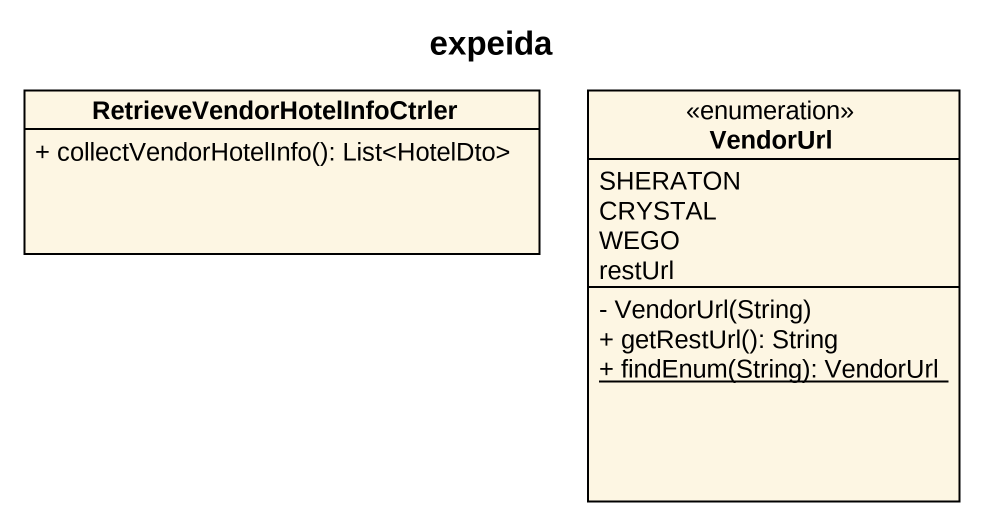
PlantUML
@startuml
title expeida
hide circle
hide empty members
skinparam classAttributeIconSize 0
class "RetrieveVendorHotelInfoCtrler" as RetrieveVendorHotelInfoCtrle {
  + collectVendorHotelInfo(): List<HotelDto>
}
enum VendorUrl {
  SHERATON
  CRYSTAL
  WEGO
  restUrl
  - VendorUrl(String)
  + getRestUrl(): String
  {static} + findEnum(String): VendorUrl
}
@enduml
